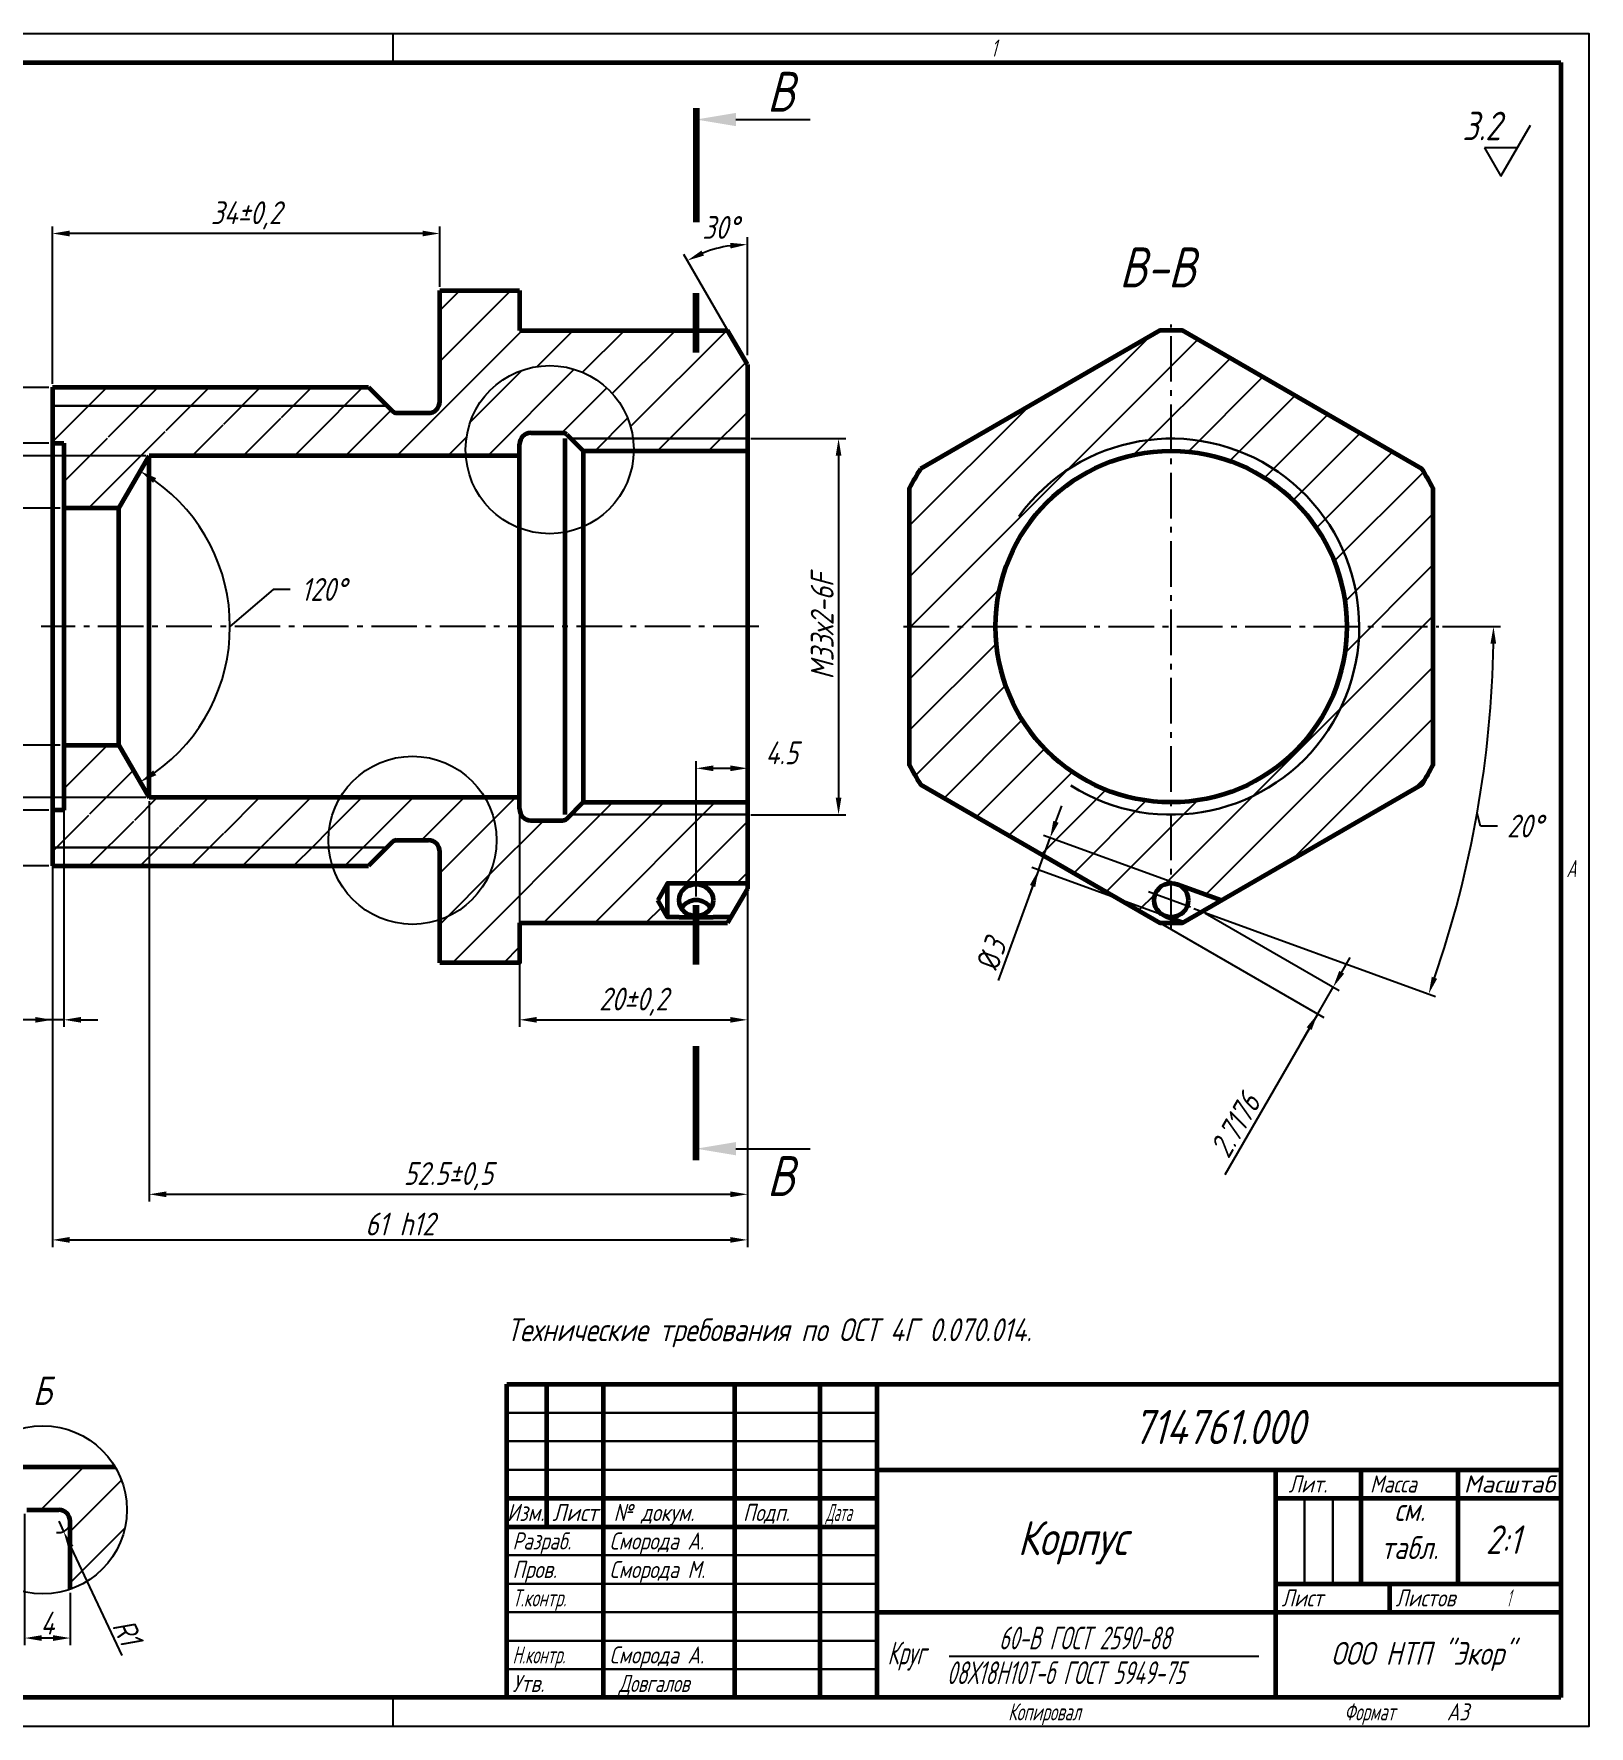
# Model space of a CAD drawing. Header units: millimetres. Extents: x 17 to 437, y 16 to 313.
# Drawn here: x 164.2 to 437.2, y 16 to 313 of the extents above; entities that cross this region are included whole.
import ezdxf
from ezdxf.enums import TextEntityAlignment as Align

# ---------------------------------------------------------------- set-up
doc = ezdxf.new("R2010")
doc.units = ezdxf.units.MM
doc.linetypes.add('ГОСТ 2.303 6', pattern=[12, 8, -1.5, 1, -1.5])
doc.layers.add('Корпус', color=7, linetype='Continuous', lineweight=60)
doc.layers.add('Рамка', color=7, linetype='Continuous', lineweight=60)
doc.layers.add('Размеры', color=7, linetype='Continuous')
doc.styles.add('GOST', font='GOST.shx', dxfattribs={"oblique": 15})
doc.styles.add('ГОСТ 2.304', font='CS_Gost2304.shx')
doc.dimstyles.new('GOSTMTM', dxfattribs={"dimscale": 0, "dimtxt": 4, "dimasz": 3, "dimexe": 1.25, "dimexo": 0.625, "dimtad": 1, "dimdec": 4, "dimzin": 9, "dimdsep": 46, "dimtxsty": 'GOST', "dimcen": 5, "dimadec": 4, "dimazin": 2, "dimtfac": 1, "dimtdec": 4, "dimtmove": 1, "dimatfit": 3, "dimfxl": 1, "dimtolj": 1, "dimtzin": 0, "dimarcsym": 0})

# ---------------------------------------------------------------- blocks, each defined once
blk = doc.blocks.new('*D14')
at = {"layer": 'Defpoints', "color": 0}
for p in [(162.54, 53.86), (170.54, 40), (162.54, 31.45)]:
    blk.add_point(p, dxfattribs=at)
at = {"layer": 'Размеры', "color": 0, "lineweight": -2}
for p, q in [((162.54, 53.23), (162.54, 30.2)), ((170.54, 39.37), (170.54, 30.2)), ((167.54, 31.45), (165.54, 31.45))]:
    blk.add_line(p, q, dxfattribs=at)
at = {"layer": 'Размеры', "color": 0}
for points in [[(165.54, 31.95), (165.54, 30.95), (162.54, 31.45)], [(167.54, 30.95), (167.54, 31.95), (170.54, 31.45)]]:
    blk.add_solid(points, dxfattribs=at)
at = {"layer": 'Размеры', "color": 0, "ltscale": 2, "insert": (166.54, 34.07), "char_height": 4, "attachment_point": 5, "style": 'GOST'}
blk.add_mtext('\\A1;4', dxfattribs=at)
blk = doc.blocks.new('*D15')
at = {"layer": 'Defpoints', "color": 0}
for p in [(168.54, 51.95), (169.38, 50.14)]:
    blk.add_point(p, dxfattribs=at)
at = {"layer": 'Размеры', "color": 0, "lineweight": -2}
for p, q in [((168.54, 51.95), (169.38, 50.14)), ((170.66, 47.42), (179.58, 28.39))]:
    blk.add_line(p, q, dxfattribs=at)
blk.add_arc((168.54, 51.95), 2, 258.6871, 342.0214, dxfattribs=at)
at = {"layer": 'Размеры', "color": 0}
blk.add_solid([(171.11, 47.63), (170.2, 47.21), (169.38, 50.14)], dxfattribs=at)
at = {"layer": 'Размеры', "color": 0, "ltscale": 2, "insert": (180.53, 32.54), "char_height": 4, "attachment_point": 5, "rotation": 295.107, "style": 'GOST'}
blk.add_mtext('\\A1;R1', dxfattribs=at)
blk = doc.blocks.new('_None')
blk = doc.blocks.new('*D26')
at = {"layer": 'Defpoints', "color": 0}
for p in [(169.42, 229.75), (157.42, 188.15), (169.42, 188.15)]:
    blk.add_point(p, dxfattribs=at)
at = {"layer": 'Размеры', "color": 0, "lineweight": -2}
for p, q in [((168.79, 229.75), (156.17, 229.75)), ((157.42, 226.75), (157.42, 191.15)), ((168.79, 188.15), (156.17, 188.15))]:
    blk.add_line(p, q, dxfattribs=at)
at = {"layer": 'Размеры', "color": 0}
for points in [[(157.92, 226.75), (156.92, 226.75), (157.42, 229.75)], [(156.92, 191.15), (157.92, 191.15), (157.42, 188.15)]]:
    blk.add_solid(points, dxfattribs=at)
at = {"layer": 'Размеры', "color": 0, "ltscale": 2, "insert": (153.97, 208.95), "char_height": 4, "attachment_point": 5, "rotation": 90, "style": 'GOST'}
blk.add_mtext('\\A1;\\A1;{\\Q0;%%C}20.8 \\S+0.2100^;', dxfattribs=at)
blk = doc.blocks.new('*D27')
at = {"layer": 'Defpoints', "color": 0}
for p in [(184.42, 238.95), (147.42, 178.95), (184.42, 178.95)]:
    blk.add_point(p, dxfattribs=at)
at = {"layer": 'Размеры', "color": 0, "lineweight": -2}
for p, q in [((183.79, 238.95), (146.17, 238.95)), ((147.42, 235.95), (147.42, 181.95)), ((183.79, 178.95), (146.17, 178.95))]:
    blk.add_line(p, q, dxfattribs=at)
at = {"layer": 'Размеры', "color": 0}
for points in [[(147.92, 235.95), (146.92, 235.95), (147.42, 238.95)], [(146.92, 181.95), (147.92, 181.95), (147.42, 178.95)]]:
    blk.add_solid(points, dxfattribs=at)
at = {"layer": 'Размеры', "color": 0, "ltscale": 2, "insert": (144.55, 208.95), "char_height": 4, "attachment_point": 5, "rotation": 90, "style": 'GOST'}
blk.add_mtext('\\A1;{\\Q0;%%C}30 H12 ', dxfattribs=at)
blk = doc.blocks.new('*D28')
at = {"layer": 'Defpoints', "color": 0}
for p in [(289.42, 241.95), (289.42, 175.95), (305.42, 175.95)]:
    blk.add_point(p, dxfattribs=at)
at = {"layer": 'Размеры', "color": 0, "lineweight": -2}
for p, q in [((290.04, 241.95), (306.67, 241.95)), ((305.42, 238.95), (305.42, 178.95)), ((290.04, 175.95), (306.67, 175.95))]:
    blk.add_line(p, q, dxfattribs=at)
at = {"layer": 'Размеры', "color": 0}
for points in [[(305.92, 238.95), (304.92, 238.95), (305.42, 241.95)], [(304.92, 178.95), (305.92, 178.95), (305.42, 175.95)]]:
    blk.add_solid(points, dxfattribs=at)
at = {"layer": 'Размеры', "color": 0, "ltscale": 2, "insert": (302.55, 208.95), "char_height": 4, "attachment_point": 5, "rotation": 90, "style": 'GOST'}
blk.add_mtext('\\A1;M33х2-6F ', dxfattribs=at)
blk = doc.blocks.new('*D29')
at = {"layer": 'Defpoints', "color": 0}
for p in [(184.42, 238.95), (167.09, 208.95), (196.69, 198.18), (184.42, 178.95)]:
    blk.add_point(p, dxfattribs=at)
at = {"layer": 'Размеры', "color": 0, "lineweight": -2}
for p, q in [((184.1, 238.41), (182.22, 235.15)), ((206.18, 215.48), (198.59, 208.95)), ((209.18, 215.48), (206.18, 215.48)), ((184.1, 179.5), (182.22, 182.76))]:
    blk.add_line(p, q, dxfattribs=at)
blk.add_arc((167.09, 208.95), 31.5, 305.4591, 54.5409, dxfattribs=at)
at = {"layer": 'Размеры', "color": 0}
for points in [[(185.64, 235.03), (185.1, 234.19), (182.84, 236.23)], [(185.1, 183.72), (185.64, 182.88), (182.84, 181.68)]]:
    blk.add_solid(points, dxfattribs=at)
at = {"layer": 'Размеры', "color": 0, "ltscale": 2, "insert": (215, 215.48), "char_height": 4, "attachment_point": 5, "style": 'GOST'}
blk.add_mtext('\\A1;120%%d', dxfattribs=at)
blk = doc.blocks.new('*D30')
at = {"layer": 'Defpoints', "color": 0}
for p in [(249.42, 176.95), (289.42, 162.95), (289.42, 139.95)]:
    blk.add_point(p, dxfattribs=at)
at = {"layer": 'Размеры', "color": 0, "lineweight": -2}
for p, q in [((249.42, 176.33), (249.42, 138.7)), ((289.42, 162.33), (289.42, 138.7)), ((252.42, 139.95), (286.42, 139.95))]:
    blk.add_line(p, q, dxfattribs=at)
at = {"layer": 'Размеры', "color": 0}
for points in [[(252.42, 140.45), (252.42, 139.45), (249.42, 139.95)], [(286.42, 139.45), (286.42, 140.45), (289.42, 139.95)]]:
    blk.add_solid(points, dxfattribs=at)
at = {"layer": 'Размеры', "color": 0, "ltscale": 2, "insert": (269.42, 143.13), "char_height": 4, "attachment_point": 5, "style": 'GOST'}
blk.add_mtext('\\A1;20±0,2', dxfattribs=at)
blk = doc.blocks.new('*D31')
at = {"layer": 'Defpoints', "color": 0}
for p in [(184.42, 178.95), (289.42, 162.95), (289.42, 109.33)]:
    blk.add_point(p, dxfattribs=at)
at = {"layer": 'Размеры', "color": 0, "lineweight": -2}
for p, q in [((184.42, 178.33), (184.42, 108.08)), ((289.42, 162.33), (289.42, 108.08)), ((187.42, 109.33), (286.42, 109.33))]:
    blk.add_line(p, q, dxfattribs=at)
at = {"layer": 'Размеры', "color": 0}
for points in [[(187.42, 109.83), (187.42, 108.83), (184.42, 109.33)], [(286.42, 108.83), (286.42, 109.83), (289.42, 109.33)]]:
    blk.add_solid(points, dxfattribs=at)
at = {"layer": 'Размеры', "color": 0, "ltscale": 2, "insert": (236.92, 112.51), "char_height": 4, "attachment_point": 5, "style": 'GOST'}
blk.add_mtext('\\A1;52.5±0,5', dxfattribs=at)
blk = doc.blocks.new('*D32')
at = {"layer": 'Defpoints', "color": 0}
for p in [(167.42, 166.95), (289.42, 162.95), (289.42, 101.33)]:
    blk.add_point(p, dxfattribs=at)
at = {"layer": 'Размеры', "color": 0, "lineweight": -2}
for p, q in [((167.42, 166.33), (167.42, 100.08)), ((289.42, 162.33), (289.42, 100.08)), ((170.42, 101.33), (286.42, 101.33))]:
    blk.add_line(p, q, dxfattribs=at)
at = {"layer": 'Размеры', "color": 0}
for points in [[(170.42, 101.83), (170.42, 100.83), (167.42, 101.33)], [(286.42, 100.83), (286.42, 101.83), (289.42, 101.33)]]:
    blk.add_solid(points, dxfattribs=at)
at = {"layer": 'Размеры', "color": 0, "ltscale": 2, "insert": (228.42, 104.11), "char_height": 4, "attachment_point": 5, "style": 'GOST'}
blk.add_mtext('\\A1;61 h12 ', dxfattribs=at)
blk = doc.blocks.new('*D33')
at = {"layer": 'Defpoints', "color": 0}
for p in [(167.42, 277.95), (235.42, 267.95), (167.42, 250.95)]:
    blk.add_point(p, dxfattribs=at)
at = {"layer": 'Размеры', "color": 0, "lineweight": -2}
for p, q in [((167.42, 251.58), (167.42, 279.2)), ((235.42, 268.58), (235.42, 279.2)), ((232.42, 277.95), (170.42, 277.95))]:
    blk.add_line(p, q, dxfattribs=at)
at = {"layer": 'Размеры', "color": 0}
for points in [[(170.42, 278.45), (170.42, 277.45), (167.42, 277.95)], [(232.42, 277.45), (232.42, 278.45), (235.42, 277.95)]]:
    blk.add_solid(points, dxfattribs=at)
at = {"layer": 'Размеры', "color": 0, "ltscale": 2, "insert": (201.42, 281.13), "char_height": 4, "attachment_point": 5, "style": 'GOST'}
blk.add_mtext('\\A1;34±0,2', dxfattribs=at)
blk = doc.blocks.new('*D34')
at = {"layer": 'Defpoints', "color": 0}
for p in [(169.42, 182.75), (167.42, 172.95), (167.42, 139.95)]:
    blk.add_point(p, dxfattribs=at)
at = {"layer": 'Размеры', "color": 0, "lineweight": -2}
for p, q in [((169.42, 182.13), (169.42, 138.7)), ((167.42, 172.33), (167.42, 138.7)), ((167.42, 139.95), (153.75, 139.95)), ((164.42, 139.95), (161.42, 139.95)), ((169.42, 139.95), (167.42, 139.95)), ((172.42, 139.95), (175.42, 139.95))]:
    blk.add_line(p, q, dxfattribs=at)
at = {"layer": 'Размеры', "color": 0}
for points in [[(164.42, 139.45), (164.42, 140.45), (167.42, 139.95)], [(172.42, 140.45), (172.42, 139.45), (169.42, 139.95)]]:
    blk.add_solid(points, dxfattribs=at)
at = {"layer": 'Размеры', "color": 0, "ltscale": 2, "insert": (155.42, 142.58), "char_height": 4, "attachment_point": 5, "style": 'GOST'}
blk.add_mtext('\\A1;1', dxfattribs=at)
blk = doc.blocks.new('*D35')
at = {"layer": 'Defpoints', "color": 0}
for p in [(137.42, 241.15), (167.42, 241.15), (167.42, 176.75)]:
    blk.add_point(p, dxfattribs=at)
at = {"layer": 'Размеры', "color": 0, "lineweight": -2}
for p, q in [((166.79, 241.15), (136.17, 241.15)), ((137.42, 179.75), (137.42, 238.15)), ((166.79, 176.75), (136.17, 176.75))]:
    blk.add_line(p, q, dxfattribs=at)
at = {"layer": 'Размеры', "color": 0}
for points in [[(137.92, 238.15), (136.92, 238.15), (137.42, 241.15)], [(136.92, 179.75), (137.92, 179.75), (137.42, 176.75)]]:
    blk.add_solid(points, dxfattribs=at)
at = {"layer": 'Размеры', "color": 0, "ltscale": 2, "insert": (133.92, 208.95), "char_height": 4, "attachment_point": 5, "rotation": 90, "style": 'GOST'}
blk.add_mtext('\\A1;\\A1;{\\Q0;%%C}32.2 \\S+0.1600^;', dxfattribs=at)
blk = doc.blocks.new('*D36')
at = {"layer": 'Defpoints', "color": 0}
for p in [(127.42, 250.95), (167.42, 250.95), (167.42, 166.95)]:
    blk.add_point(p, dxfattribs=at)
at = {"layer": 'Размеры', "color": 0, "lineweight": -2}
for p, q in [((166.79, 250.95), (126.17, 250.95)), ((127.42, 169.95), (127.42, 247.95)), ((166.79, 166.95), (126.17, 166.95))]:
    blk.add_line(p, q, dxfattribs=at)
at = {"layer": 'Размеры', "color": 0}
for points in [[(127.92, 247.95), (126.92, 247.95), (127.42, 250.95)], [(126.92, 169.95), (127.92, 169.95), (127.42, 166.95)]]:
    blk.add_solid(points, dxfattribs=at)
at = {"layer": 'Размеры', "color": 0, "ltscale": 2, "insert": (124.55, 208.95), "char_height": 4, "attachment_point": 5, "rotation": 90, "style": 'GOST'}
blk.add_mtext('\\A1;M42х3-6f', dxfattribs=at)
blk = doc.blocks.new('*D37')
at = {"layer": 'Defpoints', "color": 0}
for p in [(289.42, 184.09), (289.42, 178.12), (280.42, 160.95)]:
    blk.add_point(p, dxfattribs=at)
at = {"layer": 'Размеры', "color": 0, "lineweight": -2}
for p, q in [((280.42, 161.58), (280.42, 185.34)), ((289.42, 178.74), (289.42, 185.34)), ((283.42, 184.09), (286.42, 184.09))]:
    blk.add_line(p, q, dxfattribs=at)
at = {"layer": 'Размеры', "color": 0}
for points in [[(283.42, 184.59), (283.42, 183.59), (280.42, 184.09)], [(286.42, 183.59), (286.42, 184.59), (289.42, 184.09)]]:
    blk.add_solid(points, dxfattribs=at)
at = {"layer": 'Размеры', "color": 0, "ltscale": 2, "insert": (295.43, 186.8), "char_height": 4, "attachment_point": 5, "style": 'GOST'}
blk.add_mtext('\\A1;4.5', dxfattribs=at)
blk = doc.blocks.new('*D38')
at = {"layer": 'Defpoints', "color": 0}
for p in [(369.25, 158.98), (361.82, 156.99), (392.25, 145.7)]:
    blk.add_point(p, dxfattribs=at)
at = {"layer": 'Размеры', "color": 0, "lineweight": -2}
for p, q in [((369.79, 158.66), (393.33, 145.08)), ((362.36, 156.68), (390.61, 140.37)), ((393.75, 148.3), (395.25, 150.9)), ((389.53, 140.99), (392.25, 145.7)), ((389.53, 140.99), (373.23, 112.76)), ((388.03, 138.4), (386.53, 135.8))]:
    blk.add_line(p, q, dxfattribs=at)
at = {"layer": 'Размеры', "color": 0}
for points in [[(393.31, 148.55), (394.18, 148.05), (392.25, 145.7)], [(388.46, 138.15), (387.6, 138.65), (389.53, 140.99)]]:
    blk.add_solid(points, dxfattribs=at)
at = {"layer": 'Размеры', "color": 0, "ltscale": 2, "insert": (375.03, 121.43), "char_height": 4, "attachment_point": 5, "rotation": 60, "style": 'GOST'}
blk.add_mtext('\\A1;2.7176', dxfattribs=at)
blk = doc.blocks.new('*D39')
at = {"layer": 'Defpoints', "color": 0}
for p in [(342.56, 171.88), (364.84, 163.77), (362.79, 158.14)]:
    blk.add_point(p, dxfattribs=at)
at = {"layer": 'Размеры', "color": 0, "lineweight": -2}
for p, q in [((343.59, 174.7), (344.61, 177.52)), ((364.25, 163.99), (341.39, 172.31)), ((340.51, 166.24), (342.56, 171.88)), ((362.2, 158.35), (339.34, 166.67)), ((340.51, 166.24), (333.46, 146.88)), ((339.48, 163.42), (338.46, 160.61))]:
    blk.add_line(p, q, dxfattribs=at)
at = {"layer": 'Размеры', "color": 0}
for points in [[(343.12, 174.87), (344.06, 174.53), (342.56, 171.88)], [(339.95, 163.25), (339.01, 163.6), (340.51, 166.24)]]:
    blk.add_solid(points, dxfattribs=at)
at = {"layer": 'Размеры', "color": 0, "ltscale": 2, "insert": (332.27, 151.52), "char_height": 4, "attachment_point": 5, "rotation": 70.0017, "style": 'GOST'}
blk.add_mtext('\\A1;{\\Q0;%%C}3', dxfattribs=at)
blk = doc.blocks.new('*D40')
at = {"layer": 'Defpoints', "color": 0}
for p in [(231.94, 208.95), (410.82, 208.95), (419.11, 187.08), (367.22, 159.72)]:
    blk.add_point(p, dxfattribs=at)
at = {"layer": 'Размеры', "color": 0, "lineweight": -2}
for p, q in [((411.44, 208.95), (421.64, 208.95)), ((418.11, 173.96), (417.52, 176.23)), ((421.11, 173.96), (418.11, 173.96)), ((367.81, 159.5), (410.2, 144.07))]:
    blk.add_line(p, q, dxfattribs=at)
blk.add_arc((231.94, 208.95), 188.45, 340.9121, 359.0879, dxfattribs=at)
at = {"layer": 'Размеры', "color": 0}
for points in [[(420.86, 205.95), (419.86, 205.96), (420.39, 208.95)], [(409.56, 147.5), (410.5, 147.16), (409.02, 144.5)]]:
    blk.add_solid(points, dxfattribs=at)
at = {"layer": 'Размеры', "color": 0, "ltscale": 2, "insert": (425.88, 173.96), "char_height": 4, "attachment_point": 5, "style": 'GOST'}
blk.add_mtext('\\A1;20%%d', dxfattribs=at)
blk = doc.blocks.new('*D41')
at = {"layer": 'Defpoints', "color": 0}
for p in [(282.21, 274.76), (288.92, 255.82), (289.42, 255.95), (289.42, 254.95)]:
    blk.add_point(p, dxfattribs=at)
at = {"layer": 'Размеры', "color": 0, "lineweight": -2}
for p, q in [((289.42, 256.58), (289.42, 277.28)), ((288.6, 256.36), (278.25, 274.29))]:
    blk.add_line(p, q, dxfattribs=at)
blk.add_arc((289.42, 254.95), 21.07, 98.1642, 111.8358, dxfattribs=at)
at = {"layer": 'Размеры', "color": 0}
for points in [[(286.46, 275.31), (286.39, 276.31), (289.42, 276.03)], [(281.36, 274.96), (281.8, 274.07), (278.88, 273.2)]]:
    blk.add_solid(points, dxfattribs=at)
at = {"layer": 'Размеры', "color": 0, "ltscale": 2, "insert": (284.68, 279.01), "char_height": 4, "attachment_point": 5, "style": 'GOST'}
blk.add_mtext('\\A1;30%%d', dxfattribs=at)

msp = doc.modelspace()

# ---------------------------------------------------------------- hatches: boundary and pattern name
at = {"layer": 'Корпус', "lineweight": -3}
h = msp.add_hatch(dxfattribs=at)
h.set_pattern_fill('ANSI31', color=256, scale=2, style=0)
h.set_pattern_definition([(45, (-4310.511, -234.87), (-4.490128, 4.490128), [])])
h.paths.add_polyline_path([(319.81567, 236.66765), (361.81567, 260.91636, -0.009618053), (363.81567, 260.95484), (363.81567, 241.95484), (363.81567, 239.78984, 0.414213562), (332.98067, 208.95484), (317.81567, 208.95484), (317.81567, 233.20355, -0.019237886)])
h.paths.add_polyline_path([(365.81567, 260.91636), (407.81567, 236.66765, -0.019237886), (409.81567, 233.20355), (409.81567, 208.95484), (396.81567, 208.95484, 0.414213562), (363.81567, 241.95484), (363.81567, 260.95484, -0.009618053)])
h.paths.add_polyline_path([(363.81567, 241.95484, -0.414213562), (396.81567, 208.95484), (394.65067, 208.95484, 0.414213562), (363.81567, 239.78984)])
h.paths.add_polyline_path([(396.81567, 208.95484), (409.81567, 208.95484), (409.81567, 184.70613, -0.019237886), (407.81567, 181.24203), (372.64238, 160.93471), (364.84173, 163.77392, 1), (362.78961, 158.13576), (365.85928, 157.01849), (365.81567, 156.99332, -0.019237886), (361.81567, 156.99332), (319.81567, 181.24203, -0.019237886), (317.81567, 184.70613), (317.81567, 208.95484), (332.98067, 208.95484, 1), (394.65067, 208.95484)])
h.paths.add_polyline_path([(332.98067, 208.95484, 1), (394.65067, 208.95484), (396.81567, 208.95484), (409.81567, 208.95484), (409.81567, 184.70613, -0.019237886), (407.81567, 181.24203), (372.64238, 160.93471), (364.84173, 163.77392, 1), (362.78961, 158.13576), (365.85928, 157.01849), (365.81567, 156.99332, -0.019237886), (361.81567, 156.99332), (319.81567, 181.24203, -0.019237886), (317.81567, 184.70613), (317.81567, 208.95484)])
h.paths.add_polyline_path([(317.81567, 208.95484), (332.98067, 208.95484, 1), (394.65067, 208.95484), (396.81567, 208.95484), (409.81567, 208.95484), (409.81567, 184.70613, -0.019237886), (407.81567, 181.24203), (372.64238, 160.93471), (364.84173, 163.77392, 1), (362.78961, 158.13576), (365.85928, 157.01849), (365.81567, 156.99332, -0.019237886), (361.81567, 156.99332), (319.81567, 181.24203, -0.019237886), (317.81567, 184.70613)])
at = {"layer": 'Размеры'}
h = msp.add_hatch(dxfattribs=at)
h.set_pattern_fill('ANSI31', color=256, scale=2, style=0)
h.set_pattern_definition([(45, (-144.343, -267.9647), (-4.49013, 4.49013), [])])
h.paths.add_polyline_path([(268.11129, 166.58306), (270.03698, 167.74462), (272.0258, 168.69659), (274.06263, 169.44954), (276.13679, 170.01515), (278.23754, 163.95484), (275.41502, 163.95484), (273.68297, 160.95484), (275.41502, 157.95484), (277.41502, 157.95484), (277.41502, 156.95484), (262.2917, 156.95484), (262.23376, 157.82859), (262.35038, 158.90498), (262.60059, 159.94157), (263.46332, 161.88373), (264.73148, 163.64389), (266.31186, 165.21326)])
h.paths.add_polyline_path([(282.47607, 170.70442), (284.59358, 170.63805), (288.81067, 170.16022), (289.41502, 170.04473), (289.41502, 163.95484), (278.23754, 163.95484), (280.35421, 170.63092)])
h.paths.add_polyline_path([(283.41502, 157.95484), (286.52827, 157.95484), (285.95092, 156.95484), (283.41502, 156.95484)])
h.paths.add_polyline_path([(249.41502, 260.95484), (285.95092, 260.95484), (289.41502, 254.95484), (289.41502, 241.95484), (269.33348, 241.95484, 0.970414597), (239.99572, 238.95484), (184.41502, 238.95484), (179.1034, 229.75484), (169.41502, 229.75484), (169.41502, 241.15484), (226.16302, 247.70684), (227.12213, 246.74773, 0.198912368), (227.82924, 246.45484), (233.41502, 246.45484, 0.414213562), (235.41502, 248.45484), (235.41502, 267.95484), (249.41502, 267.95484)])
h.paths.add_polyline_path([(269.33348, 241.95484), (289.41502, 241.95484), (289.41502, 239.78984), (269.45997, 239.78984, 0.036802224)])
h.paths.add_polyline_path([(167.41502, 250.95484), (222.91502, 250.95484), (226.16302, 247.70684), (167.41502, 241.15484)])
h.paths.add_polyline_path([(169.41502, 188.15484), (179.1034, 188.15484), (184.41502, 178.95484), (217.91889, 178.95484, 0.155818811), (215.92333, 170.20284), (169.41502, 176.75484)])
h.paths.add_polyline_path([(167.41502, 176.75484), (215.92333, 170.20284, 0.056312292), (216.57321, 166.95484), (167.41502, 166.95484)])
h.paths.add_polyline_path([(235.41502, 157.50312, 0.474825702), (243.32537, 178.95484), (249.41502, 178.95484), (249.41502, 176.95484, 0.414213562), (251.41502, 174.95484), (257.00081, 174.95484, 0.198912367), (257.70792, 175.24773), (258.41502, 175.95484), (289.41502, 175.95484), (289.41502, 170.04473), (288.81067, 170.16022), (284.59358, 170.63805), (282.47607, 170.70442), (280.35421, 170.63092), (278.23754, 163.95484), (276.13679, 170.01515), (274.06263, 169.44954), (272.0258, 168.69659), (270.03698, 167.74462), (268.11129, 166.58306), (266.31186, 165.21326), (264.73148, 163.64389), (263.46332, 161.88373), (262.60059, 159.94157), (262.35038, 158.90498), (262.23376, 157.82859), (262.2917, 156.95484), (249.41502, 156.95484), (249.41502, 149.95484), (235.41502, 149.95484)])
h.paths.add_polyline_path([(260.58002, 178.11984), (289.41502, 178.11984), (289.41502, 175.95484), (258.41502, 175.95484)])
h.paths.add_polyline_path([(276.13679, 170.01515), (278.23754, 163.95484), (280.35421, 170.63092), (282.47607, 170.70442), (284.59358, 170.63805), (288.81067, 170.16022), (289.41502, 170.04473), (289.41502, 163.95484), (275.41502, 163.95484), (273.68297, 160.95484), (275.41502, 157.95484), (277.41502, 157.95484), (277.41502, 156.95484), (262.2917, 156.95484), (262.23376, 157.82859), (262.35038, 158.90498), (262.60059, 159.94157), (263.46332, 161.88373), (264.73148, 163.64389), (266.31186, 165.21326), (268.11129, 166.58306), (270.03698, 167.74462), (272.0258, 168.69659), (274.06263, 169.44954)])
h.paths.add_polyline_path([(283.41502, 157.95484), (286.52827, 157.95484), (285.95092, 156.95484), (283.41502, 156.95484)])
h.paths.add_polyline_path([(266.31186, 165.21326), (268.11129, 166.58306), (270.03698, 167.74462), (272.0258, 168.69659), (274.06263, 169.44954), (276.13679, 170.01515), (278.23754, 163.95484), (280.35421, 170.63092), (282.47607, 170.70442), (284.59358, 170.63805), (288.81067, 170.16022), (289.41502, 170.04473), (289.41502, 163.95484), (275.41502, 163.95484), (273.68297, 160.95484), (275.41502, 157.95484), (277.41502, 157.95484), (277.41502, 156.95484), (262.2917, 156.95484), (262.23376, 157.82859), (262.35038, 158.90498), (262.60059, 159.94157), (263.46332, 161.88373), (264.73148, 163.64389)])
h = msp.add_hatch(dxfattribs=at)
h.set_pattern_fill('ANSI31', color=256, scale=2, style=0)
h.set_pattern_definition([(45, (-128.343, -267.9647), (-4.49013, 4.49013), [])])
h.paths.add_polyline_path([(239.99572, 238.95484, -0.970414597), (269.33348, 241.95484), (258.41502, 241.95484), (257.70792, 242.66195, 0.198912367), (257.00081, 242.95484), (251.41502, 242.95484, 0.414213562), (249.41502, 240.95484), (249.41502, 238.95484)])
h.paths.add_polyline_path([(258.41502, 241.95484), (269.33348, 241.95484, -0.036802224), (269.45997, 239.78984), (260.58002, 239.78984)])
h = msp.add_hatch(dxfattribs=at)
h.set_pattern_fill('ANSI31', color=256, scale=2, style=0)
h.set_pattern_definition([(45, (-144.343, -267.9647), (-4.49013, 4.49013), [])])
h.paths.add_polyline_path([(217.91889, 178.95484), (243.32537, 178.95484, -0.474825702), (235.41502, 157.50312), (235.41502, 169.45484, 0.414213562), (233.41502, 171.45484), (227.82924, 171.45484, 0.198912367), (227.12213, 171.16195), (226.16302, 170.20284), (215.92333, 170.20284, -0.155818811)])
h.paths.add_polyline_path([(215.92333, 170.20284), (226.16302, 170.20284), (222.91502, 166.95484), (216.57321, 166.95484, -0.056312292)])

# ---------------------------------------------------------------- linework, layer by layer
at = {"layer": 'Корпус', "color": 7}
for p, q in [((235.41502, 248.45484), (235.41502, 267.95484)), ((235.41502, 267.95484), (249.41502, 267.95484)), ((249.41502, 267.95484), (249.41502, 260.95484)), ((249.41502, 260.95484), (285.95092, 260.95484)), ((289.41502, 254.95484), (285.95092, 260.95484)), ((289.41502, 254.95484), (289.41502, 162.95484)), ((167.41502, 250.95484), (167.41502, 166.95484)), ((167.41502, 250.95484), (222.91502, 250.95484)), ((222.91502, 250.95484), (227.12213, 246.74773)), ((227.82924, 246.45484), (233.41502, 246.45484)), ((227.12213, 171.16195), (222.91502, 166.95484)), ((227.82924, 171.45484), (233.41502, 171.45484)), ((235.41502, 149.95484), (235.41502, 169.45484)), ((167.41502, 166.95484), (222.91502, 166.95484)), ((289.41502, 162.95484), (285.95092, 156.95484)), ((249.41502, 156.95484), (285.95092, 156.95484)), ((162.94949, 53.94938), (168.53528, 53.94938)), ((170.53528, 39.99767), (170.53528, 51.94938))]:
    msp.add_line(p, q, dxfattribs=at)
at = {"layer": 'Корпус', "color": 7, "lineweight": 30}
for p, q in [((167.41502, 247.70684), (226.16302, 247.70684)), ((258.41502, 241.95484), (289.41502, 241.95484)), ((258.41502, 175.95484), (289.41502, 175.95484)), ((167.41502, 170.20284), (226.16302, 170.20284))]:
    msp.add_line(p, q, dxfattribs=at)
at = {"layer": 'Корпус'}
for p, q in [((167.41502, 241.15484), (169.41502, 241.15484)), ((169.41502, 241.15484), (169.41502, 176.75484)), ((249.41502, 176.95484), (249.41502, 240.95484)), ((251.41502, 242.95484), (257.00081, 242.95484)), ((257.41502, 175.95484), (257.41502, 241.95484)), ((257.70792, 242.66195), (260.58002, 239.78984)), ((179.1034, 229.75484), (184.41502, 238.95484)), ((249.41502, 238.95484), (184.41502, 238.95484)), ((184.41502, 178.95484), (184.41502, 238.95484)), ((260.58002, 239.78984), (289.41502, 239.78984)), ((260.58002, 239.78984), (260.58002, 178.11984)), ((179.1034, 229.75484), (169.41502, 229.75484)), ((179.1034, 188.15484), (179.1034, 229.75484)), ((169.41502, 188.15484), (179.1034, 188.15484)), ((179.1034, 188.15484), (184.41502, 178.95484)), ((249.41502, 178.95484), (184.41502, 178.95484)), ((169.41502, 176.75484), (167.41502, 176.75484)), ((257.70792, 175.24773), (260.58002, 178.11984)), ((260.58002, 178.11984), (289.41502, 178.11984)), ((251.41502, 174.95484), (257.00081, 174.95484)), ((364.84173, 163.77392), (372.64238, 160.93471)), ((362.78966, 158.13574), (365.85928, 157.01849)), ((178.44562, 61.44938), (153.03915, 61.44938))]:
    msp.add_line(p, q, dxfattribs=at)
msp.add_lwpolyline([(319.81567, 236.66765, 0.019237886), (317.81567, 233.20355), (317.81567, 184.70613, 0.019237886), (319.81567, 181.24203), (361.81567, 156.99332, 0.019237886), (365.81567, 156.99332), (407.81567, 181.24203, 0.019237886), (409.81567, 184.70613), (409.81567, 233.20355, 0.019237886), (407.81567, 236.66765), (365.81567, 260.91636, 0.019237886), (361.81567, 260.91636), (319.81567, 236.66765)], format="xyb", dxfattribs=at)
for points in [[(275.41502, 163.95484), (273.68297, 160.95484)], [(277.41502, 157.95484), (275.41502, 157.95484), (275.41502, 163.95484), (289.41502, 163.95484)], [(275.41502, 157.95484), (273.68297, 160.95484)], [(277.41502, 157.95484), (283.41502, 157.95484)], [(286.52827, 157.95484), (283.41502, 157.95484)]]:
    msp.add_lwpolyline(points, dxfattribs=at)
at = {"layer": 'Корпус', "color": 7}
msp.add_lwpolyline([(249.41502, 156.95484), (249.41502, 149.95484), (235.41502, 149.95484)], dxfattribs=at)
at = {"layer": 'Корпус'}
for centre, radius in [((363.81567, 208.95484), 30.835), ((363.81567, 160.95484), 3)]:
    msp.add_circle(centre, radius, dxfattribs=at)
at = {"layer": 'Корпус', "color": 7}
for centre, radius, start, end in [((227.82924, 247.45484), 1, 224.9999979, 270.0000021), ((233.41502, 248.45484), 2, 270.000003, 359.999997), ((227.82924, 170.45484), 1, 89.9999877, 135.0000123), ((233.41502, 169.45484), 2, 0.000005, 89.999995), ((168.53528, 51.94938), 2, 0.000005, 89.999995)]:
    msp.add_arc(centre, radius, start, end, dxfattribs=at)
at = {"layer": 'Корпус'}
for centre, radius, start, end in [((251.41502, 240.95484), 2, 90, 180), ((257.00081, 241.95484), 1, 45, 90), ((251.41502, 176.95484), 2, 180, 270), ((257.00081, 175.95484), 1, 270, 315), ((280.41502, 157.95484), 3, 31.0339309, 148.9660691)]:
    msp.add_arc(centre, radius, start, end, dxfattribs=at)
at = {"layer": 'Корпус', "color": 7, "lineweight": 30}
msp.add_arc((363.81567, 208.95484), 33, 237.7423703, 144.1319197, dxfattribs=at)
at = {"layer": 'Корпус'}
msp.add_ellipse((280.41502, 160.95484), major_axis=(3, 0), ratio=0.939692621, dxfattribs=at)
at = {"layer": 'Размеры', "color": 7, "linetype": 'Continuous', "lineweight": 100}
for p, q in [((280.41502, 299.95358), (280.41502, 279.95358)), ((280.41502, 257.08255), (280.41502, 267.49491)), ((280.41502, 149.68481), (280.41502, 160.09717)), ((280.41502, 115.33251), (280.41502, 135.33251))]:
    msp.add_line(p, q, dxfattribs=at)
at = {"layer": 'Размеры', "linetype": 'Continuous', "lineweight": 25}
for p, q in [((421.70714, 287.98872), (426.9033, 296.98872)), ((424.59389, 292.98872), (418.82039, 292.98872)), ((418.82039, 292.98872), (421.70714, 287.98872))]:
    msp.add_line(p, q, dxfattribs=at)
at = {"layer": 'Размеры', "linetype": 'ГОСТ 2.303 6'}
for p, q in [((363.81567, 155.95484), (363.81567, 261.95484)), ((291.41502, 208.95484), (165.41502, 208.95484)), ((316.81567, 208.95484), (410.81567, 208.95484)), ((367.22206, 159.71502), (359.8246, 162.40747))]:
    msp.add_line(p, q, dxfattribs=at)
at = {"layer": 'Размеры'}
for p, q in [((165.37438, 53.94938), (172.87438, 61.44938)), ((170.53528, 50.13002), (179.54948, 59.14422)), ((170.53528, 41.14976), (180.14551, 50.76))]:
    msp.add_line(p, q, dxfattribs=at)
at = {"layer": 'Размеры', "color": 7, "linetype": 'Continuous', "lineweight": 25}
for points in [[(287.41502, 297.95358), (300.41502, 297.95358)], [(287.41502, 117.33251), (300.41502, 117.33251)]]:
    msp.add_lwpolyline(points, dxfattribs=at)
at = {"layer": 'Размеры'}
for centre in [(254.70965, 240.01424), (230.62213, 171.45484), (165.74238, 53.94938)]:
    msp.add_circle(centre, 14.75202, dxfattribs=at)
at = {"layer": 'Размеры', "color": 7, "linetype": 'Continuous', "lineweight": 25}
for points in [[(287.41502, 296.78692), (280.41502, 297.95358), (287.41502, 299.12025)], [(287.41502, 116.16584), (280.41502, 117.33251), (287.41502, 118.49918)]]:
    msp.add_solid(points, dxfattribs=at)
at = {"layer": 'Рамка', "color": 1, "lineweight": 25}
for p, q in [((227.18649, 312.98872), (227.18649, 307.98872)), ((227.18649, 20.98872), (227.18649, 15.98872))]:
    msp.add_line(p, q, dxfattribs=at)
at = {"layer": 'Рамка', "color": 7, "lineweight": 60}
for p, q in [((37.18649, 307.98872), (432.18649, 307.98872)), ((432.18649, 307.98872), (432.18649, 20.98872)), ((247.18649, 20.98872), (247.18649, 75.98872)), ((247.18649, 75.98872), (432.18649, 75.98872)), ((254.18649, 50.98872), (254.18649, 75.98872)), ((264.18649, 20.98872), (264.18649, 75.98872)), ((287.18649, 20.98872), (287.18649, 75.98872)), ((302.18649, 20.98872), (302.18649, 75.98872)), ((312.18649, 20.98872), (312.18649, 75.98872)), ((312.18649, 60.98872), (432.18649, 60.98872)), ((382.18649, 20.98872), (382.18649, 60.98872)), ((397.18649, 40.98872), (397.18649, 60.98872)), ((414.18649, 40.98872), (414.18649, 60.98872)), ((247.18649, 55.98872), (312.18649, 55.98872)), ((382.18649, 55.98872), (432.18649, 55.98872)), ((247.18649, 50.98872), (312.18649, 50.98872)), ((382.18649, 40.98872), (432.18649, 40.98872)), ((402.18649, 35.98872), (402.18649, 40.98872)), ((312.18649, 35.98872), (432.18649, 35.98872)), ((432.18649, 20.98872), (37.18649, 20.98872))]:
    msp.add_line(p, q, dxfattribs=at)
at = {"layer": 'Рамка', "color": 7, "lineweight": 30}
for p, q in [((432.18649, 20.98872), (432.18649, 75.98872)), ((247.18649, 70.98872), (312.18649, 70.98872)), ((247.18649, 65.98872), (312.18649, 65.98872)), ((247.18649, 60.98872), (312.18649, 60.98872)), ((387.18649, 40.98872), (387.18649, 55.98872)), ((392.18649, 40.98872), (392.18649, 55.98872)), ((247.18649, 45.98872), (312.18649, 45.98872)), ((247.18649, 40.98872), (312.18649, 40.98872)), ((247.18649, 35.98872), (312.18649, 35.98872)), ((247.18649, 30.98872), (312.18649, 30.98872)), ((247.18649, 25.98872), (312.18649, 25.98872)), ((247.18649, 20.98872), (432.18649, 20.98872))]:
    msp.add_line(p, q, dxfattribs=at)
at = {"layer": 'Рамка', "color": 7, "lineweight": -3}
msp.add_line((324.8224, 28.27003), (379.17161, 28.27003), dxfattribs=at)
at = {"layer": 'Рамка', "color": 1, "lineweight": -3}
msp.add_lwpolyline([(17.18649, 15.98872), (437.18649, 15.98872), (437.18649, 312.98872), (17.18649, 312.98872)], close=True, dxfattribs=at)

# ---------------------------------------------------------------- texts
at = {"layer": 'Размеры', "color": 7, "linetype": 'Continuous', "lineweight": 25, "style": 'GOST', "oblique": 15}
for s, p in [('В', (292.85858, 299.31739)), ('В-В', (354.70625, 268.50176)), ('В', (292.85858, 109.02938))]:
    msp.add_text(s, height=7, dxfattribs=at).set_placement(p)
at = {"layer": 'Размеры', "linetype": 'Continuous', "lineweight": 25, "style": 'GOST', "oblique": 15}
msp.add_text('3.2', height=5, dxfattribs=at).set_placement((414.90447, 294.32206))
at = {"layer": 'Размеры', "style": 'GOST', "oblique": 15}
msp.add_text('Б', height=5, dxfattribs=at).set_placement((163.94777, 72.36603))
at = {"layer": 'Рамка', "color": 7, "lineweight": -3, "style": 'GOST', "oblique": 15}
for s, width, p in [('1', 0.8, (332.18649, 308.98872)), ('A', 0.8, (433.18649, 164.98872)), ('Дата', 0.6222, (303.18649, 51.98872)), ('Разраб.', 0.95, (248.18649, 46.98872)), ('Т.контр.', 0.814, (248.18649, 36.98872)), ('1', 0.5, (422.72575, 36.98872)), ('Н.контр.', 0.77, (248.18649, 26.98872)), ('  Довгалов', 0.9, (264.07165, 21.98872)), ('Копировал', 0.8, (335.18649, 16.98872)), ('Формат', 0.8, (394.18649, 16.98872))]:
    msp.add_text(s, height=3, dxfattribs=dict(at, width=width)).set_placement(p)
for s, height, p in [('714761.000', 6, (372.18649, 65.48872)), ('2:1', 5, (422.07295, 46.21857))]:
    msp.add_text(s, height=height, dxfattribs=at).set_placement(p, align=Align.CENTER)
for s, p in [('Лит.', (384.42742, 56.98872)), ('Масса', (398.71313, 56.98872)), ('№ докум.', (265.9363, 51.98872)), ('Подп.', (288.65059, 51.98872)), ('  Сморода А.', (262.13149, 46.98264)), ('Пров.', (248.18649, 41.98872)), ('  Сморода М.', (262.13149, 41.98264)), ('Лист', (383.18649, 36.98872)), ('Листов', (403.18649, 36.98872)), ('  Сморода А.', (262.13149, 26.98264)), ('Утв.', (248.18649, 21.98872)), ('A3', (412.18649, 16.98872))]:
    msp.add_text(s, height=3, dxfattribs=at).set_placement(p)
for s, width, p, p2 in [('Масштаб', 0.91858, (415.18649, 56.98872), (431.18649, 56.98872)), ('Изм.', 0.856251, (247.21178, 51.98872), (253.7621, 51.98872)), ('Лист', 0.865501, (255.18649, 51.98872), (263.18649, 51.98872))]:
    msp.add_text(s, height=3, dxfattribs=dict(at, width=width)).set_placement(p, p2, align=Align.FIT)
at = {"layer": 'Рамка', "color": 7, "linetype": 'Continuous', "lineweight": -3, "style": 'GOST', "oblique": 15, "width": 0.77}
for s, p in [('60-В ГОСТ 2590-88', (333.58431, 29.45522)), ('Круг', (314.00759, 26.83088)), ('08Х18Н10Т-б ГОСТ 5949-75', (324.42029, 23.35998))]:
    msp.add_text(s, height=4, dxfattribs=at).set_placement(p)
at = {"layer": 'Рамка', "lineweight": -3, "char_height": 4, "attachment_point": 1, "style": 'ГОСТ 2.304'}
for s, insert, width in [('{\\Q15;Технические требования по ОСТ 4Г 0.070.014.}', (247.18649, 87.55193), 185), ('\\pxqc;{\\Q15;см.\\Pтабл.}', (397.18649, 55.98872), 17)]:
    msp.add_mtext(s, dxfattribs=dict(at, insert=insert, width=width))
at = {"layer": 'Рамка', "color": 7, "lineweight": -3, "attachment_point": 5, "style": 'GOST'}
for s, insert, char_height in [('{\\H0.85714x;Корпус}\\P', (346.40871, 48.17607), 7), ('ООО НТП "Экор"', (407.94631, 28.21986), 4)]:
    msp.add_mtext(s, dxfattribs=dict(at, insert=insert, char_height=char_height))

# ---------------------------------------------------------------- dimensions: what is measured, and where the dimension line sits
at = {"layer": 'Размеры'}
for base, p1, p2, text, override, picture, middle in [((167.41502, 277.95484), (235.41502, 267.95484), (167.41502, 250.95484), '<>±0,2', {"dimscale": 1, "dimlfac": 0.5, "dimtxsty": 'GOST', "dimsah": 1, "dimtolj": 1}, '*D33', (201.41502, 281.13476)), ((289.41502, 109.33251), (184.41502, 178.95484), (289.41502, 162.95484), '<>±0,5', {"dimscale": 1, "dimlfac": 0.5, "dimtxsty": 'GOST', "dimsah": 1, "dimtolj": 1}, '*D31', (236.91502, 112.51243)), ((289.41502, 139.95484), (249.41502, 176.95484), (289.41502, 162.95484), '<>±0,2', {"dimscale": 1, "dimlfac": 0.5, "dimtxsty": 'GOST', "dimsah": 1, "dimtolj": 1}, '*D30', (269.41502, 143.13476)), ((289.41502, 101.33251), (167.41502, 166.95484), (289.41502, 162.95484), '<> h12 ', {"dimscale": 1, "dimgap": 0.625, "dimlfac": 0.5, "dimtxsty": 'GOST', "dimsah": 1, "dimtolj": 1}, '*D32', (228.41502, 104.11243))]:
    dim = msp.add_linear_dim(base=base, p1=p1, p2=p2, text=text, dimstyle='GOSTMTM', override=override, dxfattribs=at)
    dim.commit()
    dim.dimension.update_dxf_attribs({"geometry": picture, "text_midpoint": middle})
for base, center, p1, p2, picture, middle in [((282.208074, 274.755767), (289.415022, 254.954839), (288.915022, 255.820865), (289.415022, 255.954839), '*D41', (284.683934, 279.00853)), ((196.69347, 198.1817), (167.09451, 208.95484), (184.41502, 238.95484), (184.41502, 178.95484), '*D29', (214.99777, 215.48436)), ((419.1136, 187.077), (231.93675, 208.95484), (410.81567, 208.95484), (367.22206, 159.71502), '*D40', (425.87669, 173.95658))]:
    dim = msp.add_angular_dim_3p(base=base, center=center, p1=p1, p2=p2, dimstyle='GOSTMTM', override={"dimscale": 1, "dimlfac": 1, "dimtxsty": 'GOST', "dimsah": 1, "dimtdec": 0, "dimtolj": 1}, dxfattribs=at)
    dim.commit()
    dim.dimension.update_dxf_attribs({"geometry": picture, "text_midpoint": middle, "dimtype": 165})
for base, p1, p2, angle, text, picture, middle in [((127.41502, 250.95484), (167.41502, 166.95484), (167.41502, 250.95484), 90, 'M<>х3-6f', '*D36', (124.55226, 208.95484)), ((147.41502, 178.95484), (184.41502, 238.95484), (184.41502, 178.95484), 270, '{\\Q0;%%C}<> H12 ', '*D27', (144.55226, 208.95484))]:
    dim = msp.add_linear_dim(base=base, p1=p1, p2=p2, angle=angle, text=text, dimstyle='GOSTMTM', override={"dimscale": 1, "dimlfac": 0.5, "dimtxsty": 'GOST', "dimsah": 1, "dimtolj": 1}, dxfattribs=at)
    dim.commit()
    dim.dimension.update_dxf_attribs({"geometry": picture, "text_midpoint": middle})
for base, p1, p2, angle, text, picture, middle in [((137.41502, 241.15484), (167.41502, 176.75484), (167.41502, 241.15484), 90, '\\A1;{\\Q0;%%C}<> \\S+0.1600^;', '*D35', (137.41502, 208.95484)), ((305.41502, 175.95484), (289.41502, 241.95484), (289.41502, 175.95484), 270, 'M<>х2-6F ', '*D28', (305.41502, 208.95484)), ((157.41502, 188.15484), (169.41502, 229.75484), (169.41502, 188.15484), 270, '\\A1;{\\Q0;%%C}<> \\S+0.2100^;', '*D26', (157.41502, 208.95484)), ((342.56247, 171.88216), (362.78969, 158.13573), (364.84165, 163.77395), 70.00169, '{\\Q0;%%C}<>', '*D39', (335.3458, 150.39563))]:
    dim = msp.add_linear_dim(base=base, p1=p1, p2=p2, angle=angle, text=text, dimstyle='GOSTMTM', override={"dimscale": 1, "dimlfac": 0.5, "dimtxsty": 'GOST', "dimsah": 1, "dimtolj": 1}, dxfattribs=at)
    dim.commit()
    dim.dimension.update_dxf_attribs({"geometry": picture, "text_midpoint": middle, "dimtype": 160})
for base, p1, p2, picture, middle in [((289.41502, 184.09077), (280.41502, 160.95484), (289.41502, 178.11984), '*D37', (295.4267, 184.09077)), ((167.41502, 139.95484), (169.41502, 182.75484), (167.41502, 172.95484), '*D34', (155.41502, 139.95484))]:
    dim = msp.add_linear_dim(base=base, p1=p1, p2=p2, dimstyle='GOSTMTM', override={"dimscale": 1, "dimlfac": 0.5, "dimtxsty": 'GOST', "dimsah": 1, "dimtolj": 1}, dxfattribs=at)
    dim.commit()
    dim.dimension.update_dxf_attribs({"geometry": picture, "text_midpoint": middle, "dimtype": 160})
dim = msp.add_linear_dim(base=(392.24606, 145.7003), p1=(361.81567, 156.99332), p2=(369.25083, 158.9766), angle=60, dimstyle='GOSTMTM', override={"dimscale": 1, "dimlfac": 0.5, "dimtxsty": 'GOST', "dimsah": 1, "dimtolj": 1}, dxfattribs=at)
dim.commit()
dim.dimension.update_dxf_attribs({"geometry": '*D38', "text_midpoint": (377.43289, 120.04313), "dimtype": 160})
dim = msp.add_linear_dim(base=(162.53528, 31.44755), p1=(170.53528, 39.99767), p2=(162.53528, 53.85956), dimstyle='GOSTMTM', override={"dimscale": 1, "dimlfac": 0.5, "dimtxsty": 'GOST', "dimsah": 1, "dimtolj": 1}, dxfattribs=at)
dim.commit()
dim.dimension.update_dxf_attribs({"geometry": '*D14', "text_midpoint": (166.53528, 34.07255)})
dim = msp.add_radius_dim(center=(168.53528, 51.94938), mpoint=(169.3839, 50.13835), dimstyle='GOSTMTM', override={"dimscale": 1, "dimlfac": 0.5, "dimtxsty": 'GOST', "dimblk1": 'None', "dimsah": 1, "dimse1": 0, "dimtmove": 1, "dimtolj": 1}, dxfattribs=at)
dim.commit()
dim.dimension.update_dxf_attribs({"geometry": '*D15', "text_midpoint": (178.15057, 31.42943), "dimtype": 164})

doc.saveas('drawing.dxf')
